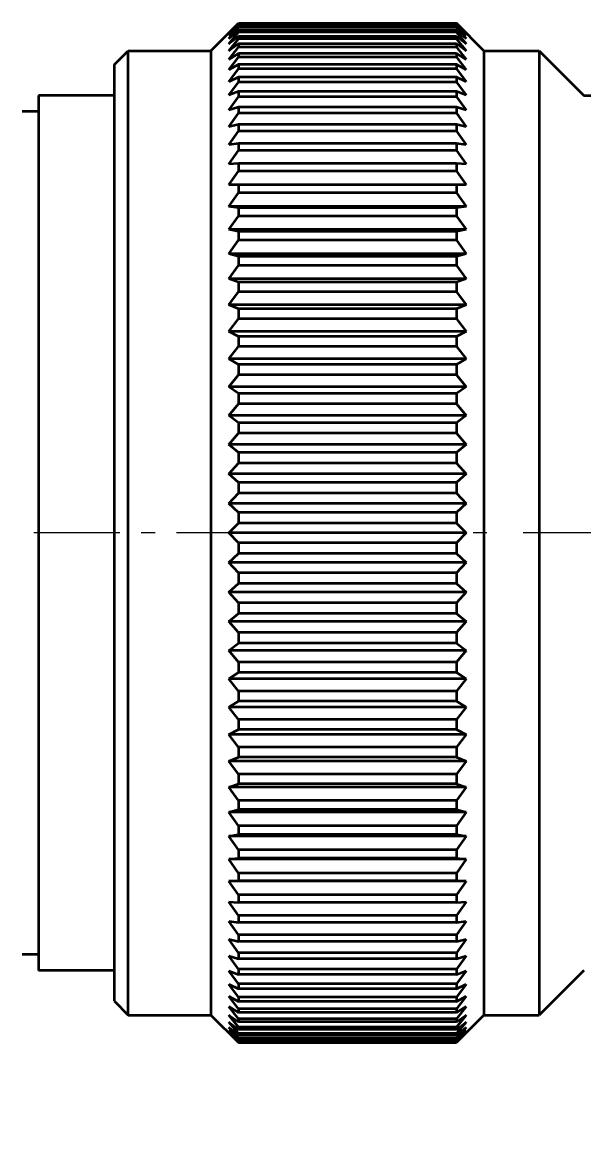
# Model space of a CAD drawing. Extents: x 23 to 417, y 3 to 294.
# Drawn here: x 157.56 to 161.64, y 100.2 to 108.22 of the extents above; entities that cross this region are included whole.
import ezdxf
from ezdxf.enums import TextEntityAlignment as Align

# ---------------------------------------------------------------- set-up
doc = ezdxf.new("R2010")
doc.units = 0
doc.linetypes.add('DASHDOT', pattern=[18.5, 12, -3, 0.5, -3])
doc.layers.get('0').update_dxf_attribs({"lineweight": 13})
doc.styles.get("Standard").update_dxf_attribs({"font": 'isocp.shx'})
doc.dimstyles.get("Standard").update_dxf_attribs({"dimtxt": 2.5, "dimasz": 2.5, "dimexe": 1.25, "dimexo": 0.625, "dimtad": 1, "dimtxsty": 'Standard', "dimcen": 2.5, "dimadec": 0, "dimazin": 0, "dimtfac": 1, "dimtmove": 0, "dimatfit": 0, "dimfxl": 0, "dimarcsym": 0})

# ---------------------------------------------------------------- blocks, each defined once
blk = doc.blocks.new('*D488')
at = {"color": 230, "lineweight": 13, "transparency": 16777216}
for p, q in [((150.6607, 111.8515), (183.7206, 111.8515)), ((183.7206, 83.6523), (183.7206, 111.8515)), ((150.6607, 83.6523), (183.7206, 83.6523))]:
    blk.add_line(p, q, dxfattribs=at)
for points in [[(184.2383, 109.9196), (183.7206, 111.8515), (183.203, 109.9196)], [(183.203, 85.5842), (183.7206, 83.6523), (184.2383, 85.5842)]]:
    blk.add_lwpolyline(points, dxfattribs=at)
for s, height, width, p, p2 in [(']', 2, 1.552524, (181.7206, 106.1984), (181.7206, 106.9746)), ('6', 2, 1.295757, (181.7206, 103.6445), (181.7206, 105.1984)), ('[', 2, 1.552523, (181.7206, 101.8682), (181.7206, 102.6445)), ('/', 1, 1.818182, (181.2206, 99.8682), (181.2206, 100.8682)), ('%%p2', 1.4, 1.254643, (181.4206, 96.5671), (181.4206, 98.8682)), ('141', 2, 1.533838, (181.7206, 90.3054), (181.7206, 95.3671))]:
    blk.add_text(s, height=height, rotation=90, dxfattribs=dict(at, width=width)).set_placement(p, p2, align=Align.FIT)
blk = doc.blocks.new('*D490')
at = {"color": 30, "lineweight": 13, "transparency": 16777216}
for p, q in [((151.4607, 111.8515), (178.8964, 111.8515)), ((176.8964, 66.8053), (176.8964, 111.8515))]:
    blk.add_line(p, q, dxfattribs=at)
at = {"color": 30, "lineweight": 13, "ltscale": 0.108962, "transparency": 16777216}
blk.add_line((174.5379, 97.8119), (178.8964, 97.8119), dxfattribs=at)
at = {"color": 30, "lineweight": 13, "transparency": 16777216}
for points in [[(177.414, 109.9196), (176.8964, 111.8515), (176.3787, 109.9196)], [(176.3787, 99.7438), (176.8964, 97.8119), (177.414, 99.7438)]]:
    blk.add_lwpolyline(points, dxfattribs=at)
for s, height, width, p, p2 in [(']', 2, 1.552522, (174.8964, 85.8574), (174.8964, 86.6336)), ('2.76', 2, 1.443275, (174.8964, 78.2194), (174.8964, 84.8574)), ('[', 2, 1.552527, (174.8964, 76.4432), (174.8964, 77.2194)), ('/', 1, 1.818182, (174.3964, 74.4432), (174.3964, 75.4432)), ('70.2', 2, 1.436744, (174.8964, 66.8053), (174.8964, 73.4432))]:
    blk.add_text(s, height=height, rotation=90, dxfattribs=dict(at, width=width)).set_placement(p, p2, align=Align.FIT)
blk = doc.blocks.new('*D491')
at = {"color": 30, "lineweight": 13, "ltscale": 0.321441, "transparency": 16777216}
blk.add_line((133.7807, 115.7119), (133.7807, 128.5695), dxfattribs=at)
at = {"color": 30, "lineweight": 13, "transparency": 16777216}
for p, q in [((172.8727, 100.5898), (172.8727, 128.5695)), ((133.7807, 126.5695), (172.8727, 126.5695))]:
    blk.add_line(p, q, dxfattribs=at)
for points in [[(135.7125, 127.0872), (133.7807, 126.5695), (135.7125, 126.0519)], [(170.9408, 126.0519), (172.8727, 126.5695), (170.9408, 127.0872)]]:
    blk.add_lwpolyline(points, dxfattribs=at)
for s, height, width, p, p2 in [('[', 2, 1.552527, (161.9688, 128.5695), (162.745, 128.5695)), (']', 2, 1.552527, (169.4291, 128.5695), (170.2053, 128.5695)), ('195.5', 2, 1.537044, (145.3681, 128.5695), (153.9599, 128.5695)), ('7.7', 2, 1.51098, (163.745, 128.5695), (168.4291, 128.5695)), ('%%p10', 1.4, 1.55393, (155.1599, 128.8695), (158.9688, 128.8695)), ('/', 1, 1.818182, (159.9688, 129.0695), (160.9688, 129.0695))]:
    blk.add_text(s, height=height, dxfattribs=dict(at, width=width)).set_placement(p, p2, align=Align.FIT)
blk = doc.blocks.new('BLOCK4554')
at = {"color": 7, "lineweight": 35, "ltscale": 0.035355}
for p, q in [((91.25, 43.5), (92.25, 44.5)), ((101.15, 43.5), (100.15, 44.5)), ((91.25, 8.5), (92.25, 7.5)), ((101.15, 8.5), (100.15, 7.5))]:
    blk.add_line(p, q, dxfattribs=at)
at = {"color": 7, "lineweight": 35, "ltscale": 0.01269}
for p, q in [((91.895, 44.137), (92.25, 44.499)), ((100.15, 44.499), (100.505, 44.137)), ((92.25, 7.501), (91.895, 7.863)), ((100.505, 7.863), (100.15, 7.501))]:
    blk.add_line(p, q, dxfattribs=at)
at = {"color": 7, "lineweight": 35, "ltscale": 0.012323}
for p, q in [((92.25, 44.478), (91.895, 44.137)), ((100.505, 44.137), (100.15, 44.478)), ((91.895, 7.863), (92.25, 7.522)), ((100.15, 7.522), (100.505, 7.863))]:
    blk.add_line(p, q, dxfattribs=at)
at = {"color": 7, "lineweight": 35, "ltscale": 0.013045}
for p, q in [((91.895, 44.073), (92.25, 44.455)), ((100.15, 44.455), (100.505, 44.073)), ((92.25, 7.545), (91.895, 7.927)), ((100.505, 7.927), (100.15, 7.545))]:
    blk.add_line(p, q, dxfattribs=at)
at = {"color": 7, "lineweight": 35, "ltscale": 0.011948}
for p, q in [((92.25, 44.392), (91.895, 44.073)), ((100.505, 44.073), (100.15, 44.392)), ((91.895, 7.927), (92.25, 7.608)), ((100.15, 7.608), (100.505, 7.927))]:
    blk.add_line(p, q, dxfattribs=at)
at = {"color": 7, "lineweight": 35, "ltscale": 0.013382}
for p, q in [((91.895, 43.946), (92.25, 44.346)), ((100.15, 44.346), (100.505, 43.946)), ((92.25, 7.654), (91.895, 8.054)), ((100.505, 8.054), (100.15, 7.654))]:
    blk.add_line(p, q, dxfattribs=at)
at = {"color": 7, "lineweight": 35, "ltscale": 0.011568}
for p, q in [((92.25, 44.242), (91.895, 43.946)), ((100.505, 43.946), (100.15, 44.242)), ((91.895, 8.054), (92.25, 7.758)), ((100.15, 7.758), (100.505, 8.054))]:
    blk.add_line(p, q, dxfattribs=at)
at = {"color": 7, "lineweight": 35, "ltscale": 0.0137}
for p, q in [((91.895, 43.755), (92.25, 44.173)), ((100.15, 44.173), (100.505, 43.755)), ((92.25, 7.827), (91.895, 8.245)), ((100.505, 8.245), (100.15, 7.827))]:
    blk.add_line(p, q, dxfattribs=at)
at = {"color": 7, "lineweight": 35, "ltscale": 2.60015e-05}
for p, q in [((92.25, 44.5), (92.25, 44.499)), ((100.15, 44.5), (100.15, 44.499)), ((92.25, 7.501), (92.25, 7.5)), ((100.15, 7.501), (100.15, 7.5))]:
    blk.add_line(p, q, dxfattribs=at)
at = {"color": 7, "lineweight": 35, "ltscale": 0.1975}
for p, q in [((92.25, 44.5), (100.15, 44.5)), ((100.15, 44.499), (92.25, 44.499)), ((100.15, 44.478), (92.25, 44.478)), ((100.15, 44.455), (92.25, 44.455)), ((100.15, 44.392), (92.25, 44.392)), ((100.15, 44.346), (92.25, 44.346)), ((100.15, 44.242), (92.25, 44.242)), ((100.15, 44.173), (92.25, 44.173)), ((100.15, 44.027), (92.25, 44.027)), ((100.15, 43.935), (92.25, 43.935)), ((100.15, 43.75), (92.25, 43.75)), ((100.15, 43.635), (92.25, 43.635)), ((100.15, 43.41), (92.25, 43.41)), ((100.15, 43.273), (92.25, 43.273)), ((100.15, 43.008), (92.25, 43.008)), ((100.15, 42.85), (92.25, 42.85)), ((100.15, 42.547), (92.25, 42.547)), ((100.15, 42.368), (92.25, 42.368)), ((100.15, 42.028), (92.25, 42.028)), ((100.15, 41.829), (92.25, 41.829)), ((100.15, 41.453), (92.25, 41.453)), ((100.15, 41.234), (92.25, 41.234)), ((100.15, 40.823), (92.25, 40.823)), ((100.15, 40.585), (92.25, 40.585)), ((100.15, 40.141), (92.25, 40.141)), ((100.15, 39.885), (92.25, 39.885)), ((100.15, 39.41), (92.25, 39.41)), ((100.15, 39.136), (92.25, 39.136)), ((100.15, 38.631), (92.25, 38.631)), ((100.15, 38.342), (92.25, 38.342)), ((100.15, 37.808), (92.25, 37.808)), ((100.15, 37.504), (92.25, 37.504)), ((100.15, 36.944), (92.25, 36.944)), ((100.15, 36.625), (92.25, 36.625)), ((100.15, 36.041), (92.25, 36.041)), ((100.15, 35.709), (92.25, 35.709)), ((100.15, 35.103), (92.25, 35.103)), ((100.15, 34.759), (92.25, 34.759)), ((100.15, 34.133), (92.25, 34.133)), ((100.15, 33.779), (92.25, 33.779)), ((100.15, 33.134), (92.25, 33.134)), ((100.15, 32.771), (92.25, 32.771)), ((100.15, 32.11), (92.25, 32.11)), ((100.15, 31.739), (92.25, 31.739)), ((100.15, 31.065), (92.25, 31.065)), ((100.15, 30.687), (92.25, 30.687)), ((100.15, 30.002), (92.25, 30.002)), ((100.15, 29.618), (92.25, 29.618)), ((100.15, 28.925), (92.25, 28.925)), ((100.15, 28.537), (92.25, 28.537)), ((100.15, 27.838), (92.25, 27.838)), ((100.15, 27.447), (92.25, 27.447)), ((100.15, 26.744), (92.25, 26.744)), ((100.15, 26.352), (92.25, 26.352)), ((100.15, 25.648), (92.25, 25.648)), ((100.15, 25.256), (92.25, 25.256)), ((100.15, 24.553), (92.25, 24.553)), ((100.15, 24.162), (92.25, 24.162)), ((100.15, 23.463), (92.25, 23.463)), ((100.15, 23.075), (92.25, 23.075)), ((100.15, 22.382), (92.25, 22.382)), ((100.15, 21.998), (92.25, 21.998)), ((100.15, 21.313), (92.25, 21.313)), ((100.15, 20.935), (92.25, 20.935)), ((100.15, 20.261), (92.25, 20.261)), ((100.15, 19.89), (92.25, 19.89)), ((100.15, 19.229), (92.25, 19.229)), ((100.15, 18.866), (92.25, 18.866)), ((100.15, 18.221), (92.25, 18.221)), ((100.15, 17.867), (92.25, 17.867)), ((100.15, 17.241), (92.25, 17.241)), ((100.15, 16.897), (92.25, 16.897)), ((100.15, 16.291), (92.25, 16.291)), ((100.15, 15.959), (92.25, 15.959)), ((100.15, 15.375), (92.25, 15.375)), ((100.15, 15.056), (92.25, 15.056)), ((100.15, 14.496), (92.25, 14.496)), ((100.15, 14.192), (92.25, 14.192)), ((100.15, 13.658), (92.25, 13.658)), ((100.15, 13.369), (92.25, 13.369)), ((100.15, 12.864), (92.25, 12.864)), ((100.15, 12.59), (92.25, 12.59)), ((100.15, 12.115), (92.25, 12.115)), ((100.15, 11.859), (92.25, 11.859)), ((100.15, 11.415), (92.25, 11.415)), ((100.15, 11.177), (92.25, 11.177)), ((100.15, 10.766), (92.25, 10.766)), ((100.15, 10.547), (92.25, 10.547)), ((100.15, 10.171), (92.25, 10.171)), ((100.15, 9.972), (92.25, 9.972)), ((100.15, 9.632), (92.25, 9.632)), ((100.15, 9.453), (92.25, 9.453)), ((100.15, 9.15), (92.25, 9.15)), ((100.15, 8.992), (92.25, 8.992)), ((100.15, 8.727), (92.25, 8.727)), ((100.15, 8.59), (92.25, 8.59)), ((100.15, 8.365), (92.25, 8.365)), ((100.15, 8.25), (92.25, 8.25)), ((100.15, 8.065), (92.25, 8.065)), ((100.15, 7.973), (92.25, 7.973)), ((100.15, 7.827), (92.25, 7.827)), ((100.15, 7.758), (92.25, 7.758)), ((100.15, 7.654), (92.25, 7.654)), ((100.15, 7.608), (92.25, 7.608)), ((100.15, 7.545), (92.25, 7.545)), ((100.15, 7.522), (92.25, 7.522)), ((100.15, 7.501), (92.25, 7.501)), ((92.25, 7.5), (100.15, 7.5))]:
    blk.add_line(p, q, dxfattribs=at)
at = {"color": 7, "lineweight": 35, "ltscale": 0.00058105}
for p, q in [((92.25, 44.478), (92.25, 44.455)), ((100.15, 44.478), (100.15, 44.455)), ((92.25, 7.545), (92.25, 7.522)), ((100.15, 7.545), (100.15, 7.522))]:
    blk.add_line(p, q, dxfattribs=at)
at = {"color": 7, "lineweight": 35, "ltscale": 0.00116}
for p, q in [((92.25, 44.392), (92.25, 44.346)), ((100.15, 44.392), (100.15, 44.346)), ((92.25, 7.654), (92.25, 7.608)), ((100.15, 7.654), (100.15, 7.608))]:
    blk.add_line(p, q, dxfattribs=at)
at = {"color": 7, "lineweight": 35, "ltscale": 0.001735}
for p, q in [((92.25, 44.242), (92.25, 44.173)), ((100.15, 44.242), (100.15, 44.173)), ((92.25, 7.827), (92.25, 7.758)), ((100.15, 7.827), (100.15, 7.758))]:
    blk.add_line(p, q, dxfattribs=at)
at = {"color": 7, "lineweight": 35, "ltscale": 0.01119}
for p, q in [((92.25, 44.027), (91.895, 43.755)), ((100.505, 43.755), (100.15, 44.027)), ((91.895, 8.245), (92.25, 7.973)), ((100.15, 7.973), (100.505, 8.245))]:
    blk.add_line(p, q, dxfattribs=at)
at = {"color": 7, "lineweight": 35, "ltscale": 0.013995}
for p, q in [((91.895, 43.503), (92.25, 43.935)), ((100.15, 43.935), (100.505, 43.503)), ((92.25, 8.065), (91.895, 8.497)), ((100.505, 8.497), (100.15, 8.065))]:
    blk.add_line(p, q, dxfattribs=at)
at = {"color": 7, "lineweight": 35, "ltscale": 0.010819}
for p, q in [((92.25, 43.75), (91.895, 43.503)), ((100.505, 43.503), (100.15, 43.75)), ((91.895, 8.497), (92.25, 8.25)), ((100.15, 8.25), (100.505, 8.497))]:
    blk.add_line(p, q, dxfattribs=at)
at = {"color": 7, "lineweight": 35, "ltscale": 0.002304}
for p, q in [((92.25, 44.027), (92.25, 43.935)), ((100.15, 44.027), (100.15, 43.935)), ((92.25, 8.065), (92.25, 7.973)), ((100.15, 8.065), (100.15, 7.973))]:
    blk.add_line(p, q, dxfattribs=at)
at = {"color": 7, "lineweight": 35, "ltscale": 0.002865}
for p, q in [((92.25, 43.75), (92.25, 43.635)), ((100.15, 43.75), (100.15, 43.635)), ((92.25, 8.365), (92.25, 8.25)), ((100.15, 8.365), (100.15, 8.25))]:
    blk.add_line(p, q, dxfattribs=at)
at = {"color": 7, "lineweight": 35, "ltscale": 0.017678}
for p, q in [((87.75, 43), (88.25, 43.5)), ((87.75, 9), (88.25, 8.5))]:
    blk.add_line(p, q, dxfattribs=at)
at = {"color": 7, "lineweight": 35, "ltscale": 0.4375}
for p, q in [((88.25, 26), (88.25, 43.5)), ((91.25, 43.5), (91.25, 26)), ((101.15, 43.5), (101.15, 26)), ((103.15, 43.5), (103.15, 26)), ((88.25, 8.5), (88.25, 26)), ((91.25, 26), (91.25, 8.5)), ((101.15, 26), (101.15, 8.5)), ((103.15, 26), (103.15, 8.5))]:
    blk.add_line(p, q, dxfattribs=at)
at = {"color": 7, "lineweight": 35, "ltscale": 0.075}
for p, q in [((88.25, 43.5), (91.25, 43.5)), ((88.25, 8.5), (91.25, 8.5))]:
    blk.add_line(p, q, dxfattribs=at)
at = {"color": 7, "lineweight": 35, "ltscale": 0.014264}
for p, q in [((91.895, 43.189), (92.25, 43.635)), ((100.15, 43.635), (100.505, 43.189)), ((92.25, 8.365), (91.895, 8.811)), ((100.505, 8.811), (100.15, 8.365))]:
    blk.add_line(p, q, dxfattribs=at)
at = {"color": 7, "lineweight": 35, "ltscale": 0.010461}
for p, q in [((92.25, 43.41), (91.895, 43.189)), ((100.505, 43.189), (100.15, 43.41)), ((91.895, 8.811), (92.25, 8.59)), ((100.15, 8.59), (100.505, 8.811))]:
    blk.add_line(p, q, dxfattribs=at)
at = {"color": 7, "lineweight": 35, "ltscale": 0.003415}
for p, q in [((92.25, 43.41), (92.25, 43.273)), ((100.15, 43.41), (100.15, 43.273)), ((92.25, 8.727), (92.25, 8.59)), ((100.15, 8.727), (100.15, 8.59))]:
    blk.add_line(p, q, dxfattribs=at)
at = {"color": 7, "lineweight": 35, "ltscale": 0.05}
for p, q in [((101.15, 43.5), (103.15, 43.5)), ((101.15, 8.5), (103.15, 8.5))]:
    blk.add_line(p, q, dxfattribs=at)
at = {"color": 7, "lineweight": 35, "ltscale": 0.057452}
for p, q in [((103.15, 43.5), (104.775, 41.875)), ((104.775, 10.125), (103.15, 8.5))]:
    blk.add_line(p, q, dxfattribs=at)
at = {"color": 7, "lineweight": 35, "ltscale": 0.425}
for p, q in [((87.75, 26), (87.75, 43)), ((87.75, 9), (87.75, 26))]:
    blk.add_line(p, q, dxfattribs=at)
at = {"color": 7, "lineweight": 35, "ltscale": 0.014506}
for p, q in [((91.895, 42.814), (92.25, 43.273)), ((100.15, 43.273), (100.505, 42.814)), ((92.25, 8.727), (91.895, 9.186)), ((100.505, 9.186), (100.15, 8.727))]:
    blk.add_line(p, q, dxfattribs=at)
at = {"color": 7, "lineweight": 35, "ltscale": 0.010123}
for p, q in [((92.25, 43.008), (91.895, 42.814)), ((100.505, 42.814), (100.15, 43.008)), ((91.895, 9.186), (92.25, 8.992)), ((100.15, 8.992), (100.505, 9.186))]:
    blk.add_line(p, q, dxfattribs=at)
at = {"color": 7, "lineweight": 35, "ltscale": 0.003954}
for p, q in [((92.25, 43.008), (92.25, 42.85)), ((100.15, 43.008), (100.15, 42.85)), ((92.25, 9.15), (92.25, 8.992)), ((100.15, 9.15), (100.15, 8.992))]:
    blk.add_line(p, q, dxfattribs=at)
at = {"color": 7, "lineweight": 35, "ltscale": 0.014718}
for p, q in [((91.895, 42.381), (92.25, 42.85)), ((100.15, 42.85), (100.505, 42.381)), ((92.25, 9.15), (91.895, 9.619)), ((100.505, 9.619), (100.15, 9.15))]:
    blk.add_line(p, q, dxfattribs=at)
at = {"color": 7, "lineweight": 35, "ltscale": 0.009812}
for p, q in [((92.25, 42.547), (91.895, 42.381)), ((100.505, 42.381), (100.15, 42.547)), ((91.895, 9.619), (92.25, 9.453)), ((100.15, 9.453), (100.505, 9.619))]:
    blk.add_line(p, q, dxfattribs=at)
at = {"color": 7, "lineweight": 35, "ltscale": 0.004479}
for p, q in [((92.25, 42.547), (92.25, 42.368)), ((100.15, 42.547), (100.15, 42.368)), ((92.25, 9.632), (92.25, 9.453)), ((100.15, 9.632), (100.15, 9.453))]:
    blk.add_line(p, q, dxfattribs=at)
at = {"color": 7, "lineweight": 35, "ltscale": 0.014899}
for p, q in [((91.895, 41.89), (92.25, 42.368)), ((100.15, 42.368), (100.505, 41.89)), ((92.25, 9.632), (91.895, 10.11)), ((100.505, 10.11), (100.15, 9.632))]:
    blk.add_line(p, q, dxfattribs=at)
at = {"color": 7, "lineweight": 35, "ltscale": 0.396875}
for p, q in [((85, 41.875), (85, 26)), ((85, 26), (85, 10.125))]:
    blk.add_line(p, q, dxfattribs=at)
at = {"color": 7, "lineweight": 35, "ltscale": 0.06875}
for p, q in [((87.75, 41.875), (85, 41.875)), ((87.75, 10.125), (85, 10.125))]:
    blk.add_line(p, q, dxfattribs=at)
at = {"color": 7, "lineweight": 35, "ltscale": 0.009536}
for p, q in [((92.25, 42.028), (91.895, 41.89)), ((100.505, 41.89), (100.15, 42.028)), ((91.895, 10.11), (92.25, 9.972)), ((100.15, 9.972), (100.505, 10.11))]:
    blk.add_line(p, q, dxfattribs=at)
at = {"color": 7, "lineweight": 35, "ltscale": 0.015047}
for p, q in [((91.895, 41.343), (92.25, 41.829)), ((100.15, 41.829), (100.505, 41.343)), ((92.25, 10.171), (91.895, 10.657)), ((100.505, 10.657), (100.15, 10.171))]:
    blk.add_line(p, q, dxfattribs=at)
at = {"color": 7, "lineweight": 35, "ltscale": 0.004988}
for p, q in [((92.25, 42.028), (92.25, 41.829)), ((100.15, 42.028), (100.15, 41.829)), ((92.25, 10.171), (92.25, 9.972)), ((100.15, 10.171), (100.15, 9.972))]:
    blk.add_line(p, q, dxfattribs=at)
at = {"color": 7, "lineweight": 35, "ltscale": 0.159375}
blk.add_line((104.775, 41.875), (111.15, 41.875), dxfattribs=at)
at = {"color": 7, "lineweight": 35, "ltscale": 0.009301}
for p, q in [((92.25, 41.453), (91.895, 41.343)), ((100.505, 41.343), (100.15, 41.453)), ((91.895, 10.657), (92.25, 10.547)), ((100.15, 10.547), (100.505, 10.657))]:
    blk.add_line(p, q, dxfattribs=at)
at = {"color": 7, "lineweight": 35, "ltscale": 0.005479}
for p, q in [((92.25, 41.453), (92.25, 41.234)), ((100.15, 41.453), (100.15, 41.234)), ((92.25, 10.766), (92.25, 10.547)), ((100.15, 10.766), (100.15, 10.547))]:
    blk.add_line(p, q, dxfattribs=at)
at = {"color": 7, "lineweight": 35, "ltscale": 0.015}
for p, q in [((85, 41.3), (84.4, 41.3)), ((85, 10.7), (84.4, 10.7))]:
    blk.add_line(p, q, dxfattribs=at)
at = {"color": 7, "lineweight": 35, "ltscale": 0.015161}
for p, q in [((91.895, 40.742), (92.25, 41.234)), ((100.15, 41.234), (100.505, 40.742)), ((92.25, 10.766), (91.895, 11.258)), ((100.505, 11.258), (100.15, 10.766))]:
    blk.add_line(p, q, dxfattribs=at)
at = {"color": 7, "lineweight": 35, "ltscale": 0.009113}
for p, q in [((92.25, 40.823), (91.895, 40.742)), ((100.505, 40.742), (100.15, 40.823)), ((91.895, 11.258), (92.25, 11.177)), ((100.15, 11.177), (100.505, 11.258))]:
    blk.add_line(p, q, dxfattribs=at)
at = {"color": 7, "lineweight": 35, "ltscale": 0.015241}
for p, q in [((91.895, 40.09), (92.25, 40.585)), ((100.15, 40.585), (100.505, 40.09)), ((92.25, 11.415), (91.895, 11.91)), ((100.505, 11.91), (100.15, 11.415))]:
    blk.add_line(p, q, dxfattribs=at)
at = {"color": 7, "lineweight": 35, "ltscale": 0.005952}
for p, q in [((92.25, 40.823), (92.25, 40.585)), ((100.15, 40.823), (100.15, 40.585)), ((92.25, 11.415), (92.25, 11.177)), ((100.15, 11.415), (100.15, 11.177))]:
    blk.add_line(p, q, dxfattribs=at)
at = {"color": 7, "lineweight": 35, "ltscale": 0.008979}
for p, q in [((92.25, 40.141), (91.895, 40.09)), ((100.505, 40.09), (100.15, 40.141)), ((91.895, 11.91), (92.25, 11.859)), ((100.15, 11.859), (100.505, 11.91))]:
    blk.add_line(p, q, dxfattribs=at)
at = {"color": 7, "lineweight": 35, "ltscale": 0.006403}
for p, q in [((92.25, 40.141), (92.25, 39.885)), ((100.15, 40.141), (100.15, 39.885)), ((92.25, 12.115), (92.25, 11.859)), ((100.15, 12.115), (100.15, 11.859))]:
    blk.add_line(p, q, dxfattribs=at)
at = {"color": 7, "lineweight": 35, "ltscale": 0.015285}
for p, q in [((91.895, 39.388), (92.25, 39.885)), ((100.15, 39.885), (100.505, 39.388)), ((92.25, 12.115), (91.895, 12.612)), ((100.505, 12.612), (100.15, 12.115))]:
    blk.add_line(p, q, dxfattribs=at)
at = {"color": 7, "lineweight": 35, "ltscale": 0.008904}
for p, q in [((92.25, 39.41), (91.895, 39.388)), ((100.505, 39.388), (100.15, 39.41)), ((91.895, 12.612), (92.25, 12.59)), ((100.15, 12.59), (100.505, 12.612))]:
    blk.add_line(p, q, dxfattribs=at)
at = {"color": 7, "lineweight": 35, "ltscale": 0.006832}
for p, q in [((92.25, 39.41), (92.25, 39.136)), ((100.15, 39.41), (100.15, 39.136)), ((92.25, 12.864), (92.25, 12.59)), ((100.15, 12.864), (100.15, 12.59))]:
    blk.add_line(p, q, dxfattribs=at)
at = {"color": 7, "lineweight": 35, "ltscale": 0.015294}
for p, q in [((91.895, 38.639), (92.25, 39.136)), ((100.15, 39.136), (100.505, 38.639)), ((92.25, 12.864), (91.895, 13.361)), ((100.505, 13.361), (100.15, 12.864))]:
    blk.add_line(p, q, dxfattribs=at)
at = {"color": 7, "lineweight": 35, "ltscale": 0.008888}
for p, q in [((92.25, 38.631), (91.895, 38.639)), ((100.505, 38.639), (100.15, 38.631)), ((91.895, 13.361), (92.25, 13.369)), ((100.15, 13.369), (100.505, 13.361))]:
    blk.add_line(p, q, dxfattribs=at)
at = {"color": 7, "lineweight": 35, "ltscale": 0.215273}
for p, q in [((100.505, 38.639), (91.895, 38.639)), ((100.505, 37.845), (91.895, 37.845)), ((100.505, 37.01), (91.895, 37.01)), ((100.505, 36.136), (91.895, 36.136)), ((100.505, 35.227), (91.895, 35.227)), ((100.505, 34.285), (91.895, 34.285)), ((100.505, 33.314), (91.895, 33.314)), ((100.505, 32.318), (91.895, 32.318)), ((100.505, 31.299), (91.895, 31.299)), ((100.505, 30.262), (91.895, 30.262)), ((100.505, 29.21), (91.895, 29.21)), ((100.505, 28.146), (91.895, 28.146)), ((100.505, 27.075), (91.895, 27.075)), ((100.505, 26), (91.895, 26)), ((100.505, 24.925), (91.895, 24.925)), ((100.505, 23.854), (91.895, 23.854)), ((100.505, 22.79), (91.895, 22.79)), ((100.505, 21.738), (91.895, 21.738)), ((100.505, 20.701), (91.895, 20.701)), ((100.505, 19.682), (91.895, 19.682)), ((100.505, 18.686), (91.895, 18.686)), ((100.505, 17.715), (91.895, 17.715)), ((100.505, 16.773), (91.895, 16.773)), ((100.505, 15.864), (91.895, 15.864)), ((100.505, 14.99), (91.895, 14.99)), ((100.505, 14.155), (91.895, 14.155)), ((100.505, 13.361), (91.895, 13.361))]:
    blk.add_line(p, q, dxfattribs=at)
at = {"color": 7, "lineweight": 35, "ltscale": 0.007237}
for p, q in [((92.25, 38.631), (92.25, 38.342)), ((100.15, 38.631), (100.15, 38.342)), ((92.25, 13.658), (92.25, 13.369)), ((100.15, 13.658), (100.15, 13.369))]:
    blk.add_line(p, q, dxfattribs=at)
at = {"color": 7, "lineweight": 35, "ltscale": 0.015267}
for p, q in [((91.895, 37.845), (92.25, 38.342)), ((100.15, 38.342), (100.505, 37.845)), ((92.25, 13.658), (91.895, 14.155)), ((100.505, 14.155), (100.15, 13.658))]:
    blk.add_line(p, q, dxfattribs=at)
at = {"color": 7, "lineweight": 35, "ltscale": 0.008934}
for p, q in [((92.25, 37.808), (91.895, 37.845)), ((100.505, 37.845), (100.15, 37.808)), ((91.895, 14.155), (92.25, 14.192)), ((100.15, 14.192), (100.505, 14.155))]:
    blk.add_line(p, q, dxfattribs=at)
at = {"color": 7, "lineweight": 35, "ltscale": 0.007616}
for p, q in [((92.25, 37.808), (92.25, 37.504)), ((100.15, 37.808), (100.15, 37.504)), ((92.25, 14.496), (92.25, 14.192)), ((100.15, 14.496), (100.15, 14.192))]:
    blk.add_line(p, q, dxfattribs=at)
at = {"color": 7, "lineweight": 35, "ltscale": 0.015205}
for p, q in [((91.895, 37.01), (92.25, 37.504)), ((100.15, 37.504), (100.505, 37.01)), ((92.25, 14.496), (91.895, 14.99)), ((100.505, 14.99), (100.15, 14.496))]:
    blk.add_line(p, q, dxfattribs=at)
at = {"color": 7, "lineweight": 35, "ltscale": 0.009039}
for p, q in [((92.25, 36.944), (91.895, 37.01)), ((100.505, 37.01), (100.15, 36.944)), ((91.895, 14.99), (92.25, 15.056)), ((100.15, 15.056), (100.505, 14.99))]:
    blk.add_line(p, q, dxfattribs=at)
at = {"color": 7, "lineweight": 35, "ltscale": 0.007969}
for p, q in [((92.25, 36.944), (92.25, 36.625)), ((100.15, 36.944), (100.15, 36.625)), ((92.25, 15.375), (92.25, 15.056)), ((100.15, 15.375), (100.15, 15.056))]:
    blk.add_line(p, q, dxfattribs=at)
at = {"color": 7, "lineweight": 35, "ltscale": 0.015108}
for p, q in [((91.895, 36.136), (92.25, 36.625)), ((100.15, 36.625), (100.505, 36.136)), ((92.25, 15.375), (91.895, 15.864)), ((100.505, 15.864), (100.15, 15.375))]:
    blk.add_line(p, q, dxfattribs=at)
at = {"color": 7, "lineweight": 35, "ltscale": 0.0092}
for p, q in [((92.25, 36.041), (91.895, 36.136)), ((100.505, 36.136), (100.15, 36.041)), ((91.895, 15.864), (92.25, 15.959)), ((100.15, 15.959), (100.505, 15.864))]:
    blk.add_line(p, q, dxfattribs=at)
at = {"color": 7, "lineweight": 35, "ltscale": 0.014977}
for p, q in [((91.895, 35.227), (92.25, 35.709)), ((100.15, 35.709), (100.505, 35.227)), ((92.25, 16.291), (91.895, 16.773)), ((100.505, 16.773), (100.15, 16.291))]:
    blk.add_line(p, q, dxfattribs=at)
at = {"color": 7, "lineweight": 35, "ltscale": 0.008294}
for p, q in [((92.25, 36.041), (92.25, 35.709)), ((100.15, 36.041), (100.15, 35.709)), ((92.25, 16.291), (92.25, 15.959)), ((100.15, 16.291), (100.15, 15.959))]:
    blk.add_line(p, q, dxfattribs=at)
at = {"color": 7, "lineweight": 35, "ltscale": 0.009413}
for p, q in [((92.25, 35.103), (91.895, 35.227)), ((100.505, 35.227), (100.15, 35.103)), ((91.895, 16.773), (92.25, 16.897)), ((100.15, 16.897), (100.505, 16.773))]:
    blk.add_line(p, q, dxfattribs=at)
at = {"color": 7, "lineweight": 35, "ltscale": 0.008589}
for p, q in [((92.25, 35.103), (92.25, 34.759)), ((100.15, 35.103), (100.15, 34.759)), ((92.25, 17.241), (92.25, 16.897)), ((100.15, 17.241), (100.15, 16.897))]:
    blk.add_line(p, q, dxfattribs=at)
at = {"color": 7, "lineweight": 35, "ltscale": 0.014813}
for p, q in [((91.895, 34.285), (92.25, 34.759)), ((100.15, 34.759), (100.505, 34.285)), ((92.25, 17.241), (91.895, 17.715)), ((100.505, 17.715), (100.15, 17.241))]:
    blk.add_line(p, q, dxfattribs=at)
at = {"color": 7, "lineweight": 35, "ltscale": 0.009669}
for p, q in [((92.25, 34.133), (91.895, 34.285)), ((100.505, 34.285), (100.15, 34.133)), ((91.895, 17.715), (92.25, 17.867)), ((100.15, 17.867), (100.505, 17.715))]:
    blk.add_line(p, q, dxfattribs=at)
at = {"color": 7, "lineweight": 35, "ltscale": 0.008855}
for p, q in [((92.25, 34.133), (92.25, 33.779)), ((100.15, 34.133), (100.15, 33.779)), ((92.25, 18.221), (92.25, 17.867)), ((100.15, 18.221), (100.15, 17.867))]:
    blk.add_line(p, q, dxfattribs=at)
at = {"color": 7, "lineweight": 35, "ltscale": 0.014616}
for p, q in [((91.895, 33.314), (92.25, 33.779)), ((100.15, 33.779), (100.505, 33.314)), ((92.25, 18.221), (91.895, 18.686)), ((100.505, 18.686), (100.15, 18.221))]:
    blk.add_line(p, q, dxfattribs=at)
at = {"color": 7, "lineweight": 35, "ltscale": 0.009964}
for p, q in [((92.25, 33.134), (91.895, 33.314)), ((100.505, 33.314), (100.15, 33.134)), ((91.895, 18.686), (92.25, 18.866)), ((100.15, 18.866), (100.505, 18.686))]:
    blk.add_line(p, q, dxfattribs=at)
at = {"color": 7, "lineweight": 35, "ltscale": 0.009089}
for p, q in [((92.25, 33.134), (92.25, 32.771)), ((100.15, 33.134), (100.15, 32.771)), ((92.25, 19.229), (92.25, 18.866)), ((100.15, 19.229), (100.15, 18.866))]:
    blk.add_line(p, q, dxfattribs=at)
at = {"color": 7, "lineweight": 35, "ltscale": 0.014389}
for p, q in [((91.895, 32.318), (92.25, 32.771)), ((100.15, 32.771), (100.505, 32.318)), ((92.25, 19.229), (91.895, 19.682)), ((100.505, 19.682), (100.15, 19.229))]:
    blk.add_line(p, q, dxfattribs=at)
at = {"color": 7, "lineweight": 35, "ltscale": 0.010289}
for p, q in [((92.25, 32.11), (91.895, 32.318)), ((100.505, 32.318), (100.15, 32.11)), ((91.895, 19.682), (92.25, 19.89)), ((100.15, 19.89), (100.505, 19.682))]:
    blk.add_line(p, q, dxfattribs=at)
at = {"color": 7, "lineweight": 35, "ltscale": 0.009292}
for p, q in [((92.25, 32.11), (92.25, 31.739)), ((100.15, 32.11), (100.15, 31.739)), ((92.25, 20.261), (92.25, 19.89)), ((100.15, 20.261), (100.15, 19.89))]:
    blk.add_line(p, q, dxfattribs=at)
at = {"color": 7, "lineweight": 35, "ltscale": 0.014133}
for p, q in [((91.895, 31.299), (92.25, 31.739)), ((100.15, 31.739), (100.505, 31.299)), ((92.25, 20.261), (91.895, 20.701)), ((100.505, 20.701), (100.15, 20.261))]:
    blk.add_line(p, q, dxfattribs=at)
at = {"color": 7, "lineweight": 35, "ltscale": 0.010638}
for p, q in [((92.25, 31.065), (91.895, 31.299)), ((100.505, 31.299), (100.15, 31.065)), ((91.895, 20.701), (92.25, 20.935)), ((100.15, 20.935), (100.505, 20.701))]:
    blk.add_line(p, q, dxfattribs=at)
at = {"color": 7, "lineweight": 35, "ltscale": 0.009461}
for p, q in [((92.25, 31.065), (92.25, 30.687)), ((100.15, 31.065), (100.15, 30.687)), ((92.25, 21.313), (92.25, 20.935)), ((100.15, 21.313), (100.15, 20.935))]:
    blk.add_line(p, q, dxfattribs=at)
at = {"color": 7, "lineweight": 35, "ltscale": 0.013851}
for p, q in [((91.895, 30.262), (92.25, 30.687)), ((100.15, 30.687), (100.505, 30.262)), ((92.25, 21.313), (91.895, 21.738)), ((100.505, 21.738), (100.15, 21.313))]:
    blk.add_line(p, q, dxfattribs=at)
at = {"color": 7, "lineweight": 35, "ltscale": 0.011003}
for p, q in [((92.25, 30.002), (91.895, 30.262)), ((100.505, 30.262), (100.15, 30.002)), ((91.895, 21.738), (92.25, 21.998)), ((100.15, 21.998), (100.505, 21.738))]:
    blk.add_line(p, q, dxfattribs=at)
at = {"color": 7, "lineweight": 35, "ltscale": 0.009598}
for p, q in [((92.25, 30.002), (92.25, 29.618)), ((100.15, 30.002), (100.15, 29.618)), ((92.25, 22.382), (92.25, 21.998)), ((100.15, 22.382), (100.15, 21.998))]:
    blk.add_line(p, q, dxfattribs=at)
at = {"color": 7, "lineweight": 35, "ltscale": 0.013544}
for p, q in [((91.895, 29.21), (92.25, 29.618)), ((100.15, 29.618), (100.505, 29.21)), ((92.25, 22.382), (91.895, 22.79)), ((100.505, 22.79), (100.15, 22.382))]:
    blk.add_line(p, q, dxfattribs=at)
at = {"color": 7, "lineweight": 35, "ltscale": 0.011379}
for p, q in [((92.25, 28.925), (91.895, 29.21)), ((100.505, 29.21), (100.15, 28.925)), ((91.895, 22.79), (92.25, 23.075)), ((100.15, 23.075), (100.505, 22.79))]:
    blk.add_line(p, q, dxfattribs=at)
at = {"color": 7, "lineweight": 35, "ltscale": 0.009701}
for p, q in [((92.25, 28.925), (92.25, 28.537)), ((100.15, 28.925), (100.15, 28.537)), ((92.25, 23.463), (92.25, 23.075)), ((100.15, 23.463), (100.15, 23.075))]:
    blk.add_line(p, q, dxfattribs=at)
at = {"color": 7, "lineweight": 35, "ltscale": 0.013216}
for p, q in [((91.895, 28.146), (92.25, 28.537)), ((100.15, 28.537), (100.505, 28.146)), ((92.25, 23.463), (91.895, 23.854)), ((100.505, 23.854), (100.15, 23.463))]:
    blk.add_line(p, q, dxfattribs=at)
at = {"color": 7, "lineweight": 35, "ltscale": 0.011758}
for p, q in [((92.25, 27.838), (91.895, 28.146)), ((100.505, 28.146), (100.15, 27.838)), ((91.895, 23.854), (92.25, 24.162)), ((100.15, 24.162), (100.505, 23.854))]:
    blk.add_line(p, q, dxfattribs=at)
at = {"color": 7, "lineweight": 35, "ltscale": 0.00977}
for p, q in [((92.25, 27.838), (92.25, 27.447)), ((100.15, 27.838), (100.15, 27.447)), ((92.25, 24.553), (92.25, 24.162)), ((100.15, 24.553), (100.15, 24.162))]:
    blk.add_line(p, q, dxfattribs=at)
at = {"color": 7, "lineweight": 35, "ltscale": 0.012869}
for p, q in [((91.895, 27.075), (92.25, 27.447)), ((100.15, 27.447), (100.505, 27.075)), ((92.25, 24.553), (91.895, 24.925)), ((100.505, 24.925), (100.15, 24.553))]:
    blk.add_line(p, q, dxfattribs=at)
at = {"color": 7, "lineweight": 35, "ltscale": 0.012136}
for p, q in [((92.25, 26.744), (91.895, 27.075)), ((100.505, 27.075), (100.15, 26.744)), ((91.895, 24.925), (92.25, 25.256)), ((100.15, 25.256), (100.505, 24.925))]:
    blk.add_line(p, q, dxfattribs=at)
at = {"color": 7, "lineweight": 35, "ltscale": 0.009804}
for p, q in [((92.25, 26.744), (92.25, 26.352)), ((100.15, 26.744), (100.15, 26.352)), ((92.25, 25.648), (92.25, 25.256)), ((100.15, 25.648), (100.15, 25.256))]:
    blk.add_line(p, q, dxfattribs=at)
at = {"color": 7, "lineweight": 35, "ltscale": 0.012508}
for p, q in [((91.895, 26), (92.25, 26.352)), ((100.15, 26.352), (100.505, 26)), ((92.25, 25.648), (91.895, 26)), ((100.505, 26), (100.15, 25.648))]:
    blk.add_line(p, q, dxfattribs=at)

msp = doc.modelspace()

# ---------------------------------------------------------------- linework, layer by layer
at = {"color": 7, "linetype": 'DASHDOT', "lineweight": 13, "ltscale": 0.0519}
msp.add_line((159.3037, 104.5118), (157.2277, 104.5118), dxfattribs=at)
at = {"color": 7, "linetype": 'DASHDOT', "lineweight": 13, "ltscale": 0.087864}
msp.add_line((163.9322, 104.5118), (160.4177, 104.5118), dxfattribs=at)

# ---------------------------------------------------------------- block references
at = {"lineweight": 0, "xscale": 0.2, "yscale": 0.2, "zscale": 0.2}
msp.add_blockref('BLOCK4554', (140.6807, 99.3118), dxfattribs=at)

# ---------------------------------------------------------------- dimensions: what is measured, and where the dimension line sits
at = {"color": 0, "lineweight": 0}
for base, p1, p2, angle, text, override, picture, middle, dimtype in [((133.7807, 126.5695), (172.8727, 99.5898), (133.7807, 114.7119), 179.99905, '<>{}{%%p10}', {"dimlfac": 5, "dimtol": 0, "dimlim": 0, "dimtp": 10, "dimtm": 10}, '*D491', (157.7867, 126.5695), 160), ((183.7206, 83.6523), (150.4607, 111.8515), (150.4607, 83.6523), 270, '<>{}{%%p2}', {"dimlfac": 5, "dimtol": 0, "dimlim": 0, "dimtp": 2, "dimtm": 2}, '*D488', (183.7206, 98.64), 161)]:
    dim = msp.add_linear_dim(base=base, p1=p1, p2=p2, angle=angle, text=text, dimstyle='Standard', override=override, dxfattribs=at)
    dim.commit()
    dim.dimension.update_dxf_attribs({"geometry": picture, "text_midpoint": middle, "dimtype": dimtype})
dim = msp.add_linear_dim(base=(176.89638, 97.81191), p1=(150.46065, 111.85148), p2=(173.53791, 97.81191), angle=269.99857, dimstyle='Standard', override={"dimlfac": 5}, dxfattribs=at)
dim.commit()
dim.dimension.update_dxf_attribs({"geometry": '*D490', "text_midpoint": (176.89638, 76.71944), "dimtype": 160})

doc.saveas('drawing.dxf')
